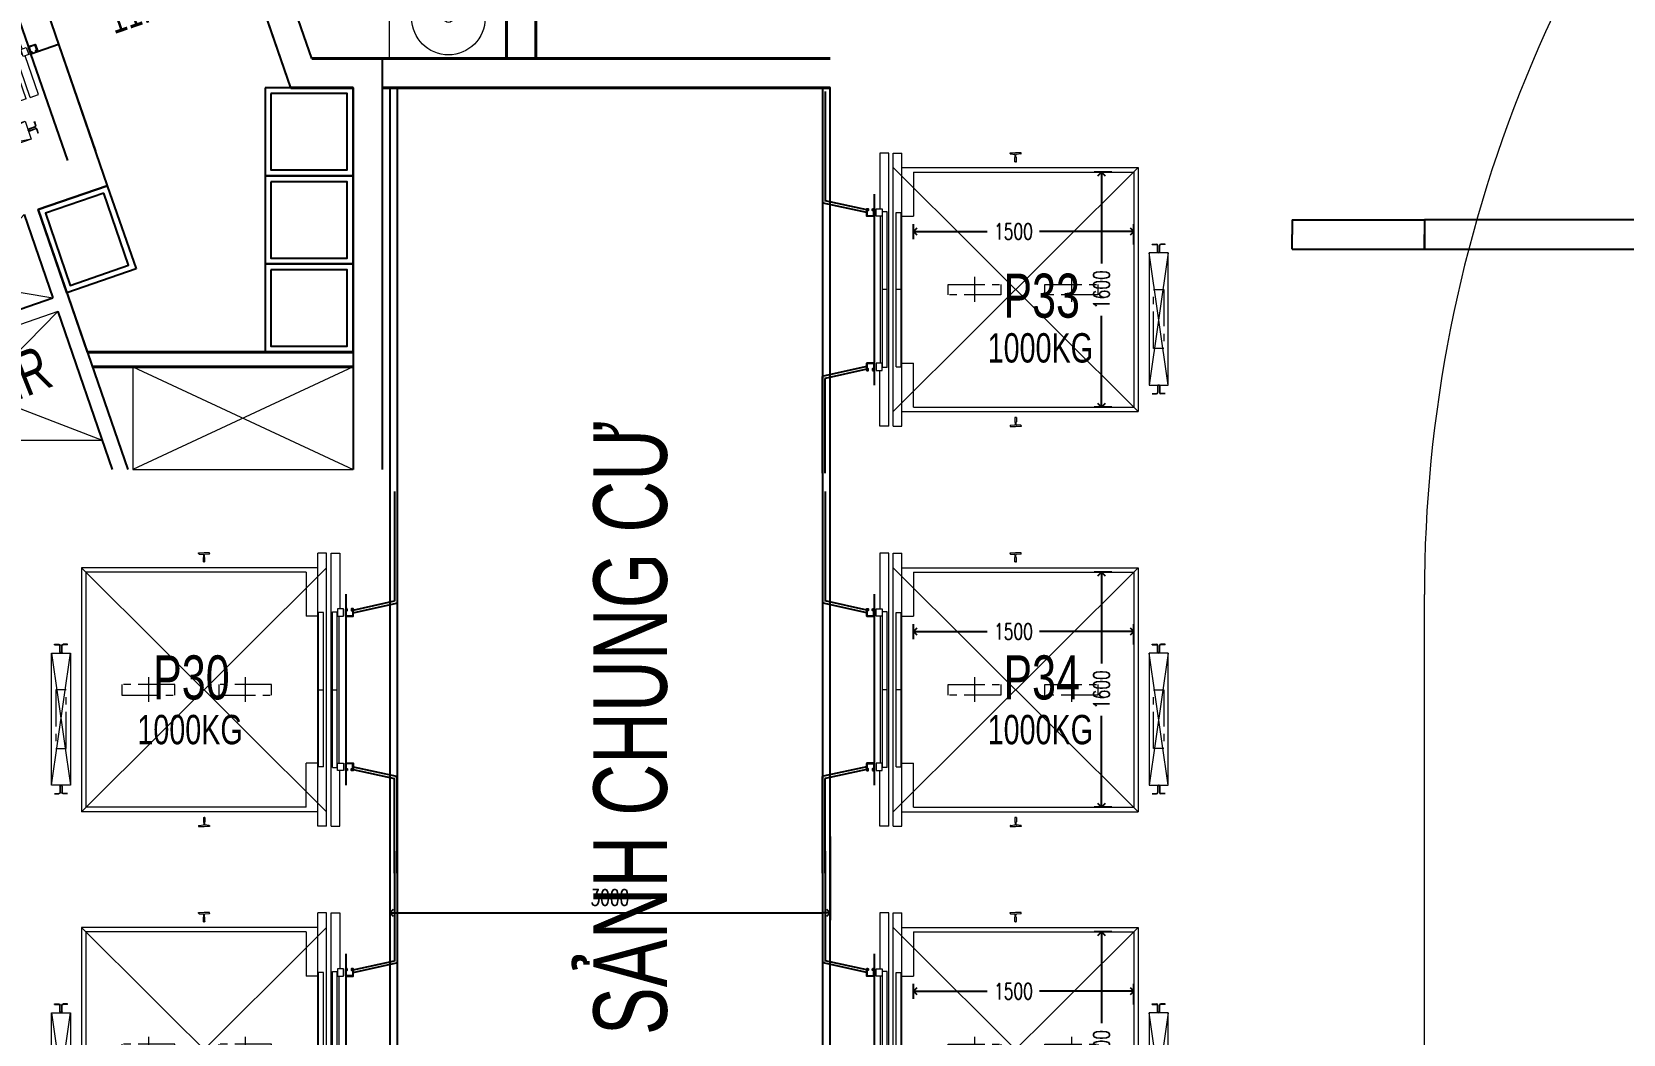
# Model space of a CAD drawing. Header units: millimetres. Extents: x -1534340 to 1713810, y -1348191 to 1114081.
# Drawn here: x 1280340 to 1291184, y -699770 to -692943 of the extents above; entities that cross this region are included whole.
import ezdxf
from ezdxf.enums import TextEntityAlignment as Align

# ---------------------------------------------------------------- set-up
doc = ezdxf.new("R2010")
doc.units = ezdxf.units.MM
doc.header["$LTSCALE"] = 100
doc.header["$PDMODE"] = 32
doc.header["$PDSIZE"] = 2.5
for name, pattern in [('CENTER', [2, 1.25, -0.25, 0.25, -0.25]), ('DASHED', [4.5, 3, -1.5]), ('HIDDEN', [0.375, 0.25, -0.125]), ('Xref_ST_MBDV Cot vach 30.7.2022$0$CENTERX2', [4, 2.5, -0.5, 0.5, -0.5]), ('Xref_ST_MBDV Cot vach 30.7.2022$0$HIDDEN', [0.375, 0.25, -0.125]), ('Xref_ST_MBDV Cot vach 30.7.2022$0$PHANTOMX2', [5, 2.5, -0.5, 0.5, -0.5, 0.5, -0.5])]:
    doc.linetypes.add(name, pattern=pattern)
for name, color, linetype in [('ccu12-Manh', 8, 'Continuous'), ('KC-Betong', 6, 'Continuous'), ('KT-Kich thuoc', 9, 'Continuous'), ('Wall FF', 4, 'Continuous'), ('Xref_ST_MBDV Cot vach 30.7.2022$0$220403_HDN_Penthouse Plan$0$A-_FURN----_E-_N', 251, 'Continuous'), ('Xref_ST_MBDV Cot vach 30.7.2022$0$KT-Net manh', 139, 'Continuous'), ('Xref_ST_MBDV Cot vach 30.7.2022$0$KT-Text', 7, 'Continuous'), ('Xref_ST_MBDV Cot vach 30.7.2022$0$KT-Tuong', 1, 'Continuous'), ('Xref_ST_MBDV Cot vach 30.7.2022$0$ST_MBDV Cot vach 220803$0$220403_HDN_Penthouse Plan$0$A-_FURN----_E-_N', 251, 'Continuous'), ('Xref_ST_MBDV Cot vach 30.7.2022$0$ST_MBDV Cot vach 220803$0$KT-Text', 7, 'Continuous'), ('Xref_ST_MBDV Cot vach 30.7.2022$0$ST_MBDV Cot vach 220803$0$Xref_ST_MBDV Cot vach 30.7.2022$0$KT-Text', 7, 'Continuous'), ('Xref_ST_MBDV Cot vach 30.7.2022$0$ST_MBDV Cot vach 220803$0$Xref_ST_MBDV Cot vach 30.7.2022$0$KT-Tuong', 1, 'Continuous'), ('Xref_ST_MBDV Cot vach 30.7.2022$0$Xref_ST_MBDV Cot vach 30.7.2022|Xref_ST_MBDV Cot vach 30.7.2022|Xref_ST_MBDV Cot vach 30.7.2022|Xref_ST_MBDV Cot vach 30.7.2022|A-WALL-PATT', 251, 'Continuous')]:
    doc.layers.add(name, color=color, linetype=linetype)
for name, color, linetype, lineweight in [('KT-GIAO THONG HAM', 42, 'Continuous', 13), ('KT-Net cat', 1, 'Continuous', 40), ('KT-Net truc', 18, 'CENTER', 9), ('KT-TUONG', 2, 'Continuous', 13), ('SPE-MEP-HVAC', 140, 'Continuous', 0), ('Xref_ST_MBDV Cot vach 30.7.2022$0$CUA', 37, 'Continuous', 13), ('Xref_ST_MBDV Cot vach 30.7.2022$0$KT-Noi that', 36, 'Continuous', 9)]:
    doc.layers.add(name, color=color, linetype=linetype, lineweight=lineweight)
doc.styles.add('Xref_ST_MBDV Cot vach 30.7.2022$0$Arial', font='arial.ttf', dxfattribs={"width": 0.7})
doc.styles.add('Xref_ST_MBDV Cot vach 30.7.2022$0$DIM', font='vnsimli.shx', dxfattribs={"width": 0.7})
doc.styles.add('Xref_ST_MBDV Cot vach 30.7.2022$0$ST_MBDV Cot vach 220803$0$Arial', font='arial.ttf', dxfattribs={"width": 0.7})
doc.styles.add('Xref_ST_MBDV Cot vach 30.7.2022$0$ST_MBDV Cot vach 220803$0$Xref_ST_MBDV Cot vach 30.7.2022$0$Arial', font='arial.ttf', dxfattribs={"width": 0.7})
doc.styles.add('Xref_ST_MBDV Cot vach 30.7.2022$0$xref.N.Cot vach tang N2$0$DIM', font='vnsimli.shx', dxfattribs={"width": 0.7})
doc.dimstyles.new('Xref_ST_MBDV Cot vach 30.7.2022$0$CCU 1-100 A1', dxfattribs={"dimscale": 100, "dimtxt": 2.2, "dimasz": 1, "dimexe": 1, "dimexo": 0, "dimgap": 1, "dimtad": 1, "dimdec": 0, "dimdsep": 46, "dimtxsty": 'Xref_ST_MBDV Cot vach 30.7.2022$0$DIM', "dimblk1": 'Xref_ST_MBDV Cot vach 30.7.2022$0$_ARCHTICK', "dimblk2": 'Xref_ST_MBDV Cot vach 30.7.2022$0$_ARCHTICK', "dimsah": 1, "dimcen": 0, "dimdle": 1, "dimclrd": 256, "dimclre": 256, "dimclrt": 31, "dimadec": 0, "dimazin": 0, "dimtfac": 1, "dimtdec": 0, "dimtix": 1, "dimtmove": 2, "dimatfit": 3, "dimldrblk": 'Xref_ST_MBDV Cot vach 30.7.2022$0$_ARCHTICK', "dimfxl": 8, "dimtolj": 1, "dimarcsym": 0})
doc.dimstyles.new('Xref_ST_MBDV Cot vach 30.7.2022$0$xref.N.Cot vach tang N2$0$CCU 1-100 A1', dxfattribs={"dimscale": 100, "dimtxt": 2.2, "dimasz": 1, "dimexe": 1, "dimexo": 0, "dimgap": 1, "dimtad": 1, "dimdec": 0, "dimdsep": 46, "dimtxsty": 'Xref_ST_MBDV Cot vach 30.7.2022$0$xref.N.Cot vach tang N2$0$DIM', "dimblk1": 'Xref_ST_MBDV Cot vach 30.7.2022$0$xref.N.Cot vach tang N2$0$_ARCHTICK', "dimblk2": 'Xref_ST_MBDV Cot vach 30.7.2022$0$xref.N.Cot vach tang N2$0$_ARCHTICK', "dimsah": 1, "dimcen": 0, "dimdle": 1, "dimclrd": 256, "dimclre": 256, "dimclrt": 31, "dimadec": 0, "dimazin": 0, "dimtfac": 1, "dimtdec": 0, "dimtix": 1, "dimtmove": 2, "dimatfit": 3, "dimldrblk": 'Xref_ST_MBDV Cot vach 30.7.2022$0$xref.N.Cot vach tang N2$0$_ARCHTICK', "dimfxl": 8, "dimtolj": 1, "dimarcsym": 0})

# ---------------------------------------------------------------- blocks, each defined once
blk = doc.blocks.new('Xref_ST_MBDV Cot vach 30.7.2022$0$xref.N.Cot vach tang N2$0$_Open90')
at = {"color": 0, "linetype": 'ByBlock', "lineweight": -2}
for p, q in [((0, 0), (-1, 0)), ((-0.5, 0.5), (0, 0)), ((0, 0), (-0.5, -0.5))]:
    blk.add_line(p, q, dxfattribs=at)
blk = doc.blocks.new('*D317')
at = {"layer": 'Defpoints', "color": 5, "transparency": 16777216}
for p, q in [((-5800, 5050), (-5800, 4480)), ((-2800, 5050), (-2800, 4480)), ((-5750, 4530), (-2850, 4530))]:
    blk.add_line(p, q, dxfattribs=at)
at = {"layer": 'Defpoints', "color": 0, "transparency": 16777216}
for p in [(-5800, 5050), (-2800, 5050), (-2800, 4530)]:
    blk.add_point(p, dxfattribs=at)
at = {"layer": 'Defpoints', "color": 5, "transparency": 16777216, "xscale": 50, "yscale": 50, "zscale": 50, "rotation": 180}
blk.add_blockref('Xref_ST_MBDV Cot vach 30.7.2022$0$xref.N.Cot vach tang N2$0$_Open90', (-5800, 4530), dxfattribs=at)
at = {"layer": 'Defpoints', "color": 5, "transparency": 16777216, "xscale": 50, "yscale": 50, "zscale": 50}
blk.add_blockref('Xref_ST_MBDV Cot vach 30.7.2022$0$xref.N.Cot vach tang N2$0$_Open90', (-2800, 4530), dxfattribs=at)
at = {"layer": 'Defpoints', "color": 5, "transparency": 16777216, "insert": (-4300, 4635), "char_height": 110, "attachment_point": 5, "style": 'Xref_ST_MBDV Cot vach 30.7.2022$0$xref.N.Cot vach tang N2$0$DIM'}
blk.add_mtext('\\A1;3000', dxfattribs=at)
blk = doc.blocks.new('Xref_ST_MBDV Cot vach 30.7.2022$0$xref.N.Cot vach tang N2$0$_ARCHTICK')
at = {"color": 0, "linetype": 'ByBlock', "const_width": 0.15}
blk.add_lwpolyline([(-0.5, -0.5), (0.5, 0.5)], dxfattribs=at)
blk = doc.blocks.new('Xref_ST_MBDV Cot vach 30.7.2022$0$_Open90')
at = {"color": 0, "linetype": 'ByBlock', "lineweight": -2}
for p, q in [((0, 0), (-1, 0)), ((-0.5, 0.5), (0, 0)), ((0, 0), (-0.5, -0.5))]:
    blk.add_line(p, q, dxfattribs=at)
blk = doc.blocks.new('*D188')
at = {"layer": 'Defpoints', "color": 5, "transparency": 16777216}
for p, q in [((608, 1180), (507, 1180)), ((557, 1130), (557, 913)), ((557, 230), (557, 557)), ((646, 180), (507, 180))]:
    blk.add_line(p, q, dxfattribs=at)
at = {"layer": 'Defpoints', "color": 0, "transparency": 16777216}
for p in [(557, 1180), (608, 1180), (646, 180)]:
    blk.add_point(p, dxfattribs=at)
at = {"layer": 'Defpoints', "color": 5, "transparency": 16777216, "xscale": 50, "yscale": 50, "zscale": 50}
for p, rotation in [((557, 1180), 90), ((557, 180), 270)]:
    blk.add_blockref('Xref_ST_MBDV Cot vach 30.7.2022$0$_Open90', p, dxfattribs=dict(at, rotation=rotation))
at = {"layer": 'Defpoints', "color": 5, "transparency": 16777216, "insert": (557, 735), "char_height": 110, "attachment_point": 5, "rotation": 90, "style": 'Xref_ST_MBDV Cot vach 30.7.2022$0$DIM'}
blk.add_mtext('\\A1;1000', dxfattribs=at)
blk = doc.blocks.new('Xref_ST_MBDV Cot vach 30.7.2022$0$_ARCHTICK')
at = {"color": 0, "linetype": 'ByBlock', "const_width": 0.15}
blk.add_lwpolyline([(-0.5, -0.5), (0.5, 0.5)], dxfattribs=at)
blk = doc.blocks.new('*D189')
at = {"layer": 'Defpoints', "color": 5, "transparency": 16777216}
for p, q in [((425, 205), (425, 326)), ((1725, 205), (1725, 326)), ((475, 276), (897, 276)), ((1675, 276), (1253, 276))]:
    blk.add_line(p, q, dxfattribs=at)
at = {"layer": 'Defpoints', "color": 0, "transparency": 16777216}
for p in [(1725, 276), (425, 205), (1725, 205)]:
    blk.add_point(p, dxfattribs=at)
at = {"layer": 'Defpoints', "color": 5, "transparency": 16777216, "xscale": 50, "yscale": 50, "zscale": 50, "rotation": 180}
blk.add_blockref('Xref_ST_MBDV Cot vach 30.7.2022$0$_Open90', (425, 276), dxfattribs=at)
at = {"layer": 'Defpoints', "color": 5, "transparency": 16777216, "xscale": 50, "yscale": 50, "zscale": 50}
blk.add_blockref('Xref_ST_MBDV Cot vach 30.7.2022$0$_Open90', (1725, 276), dxfattribs=at)
at = {"layer": 'Defpoints', "color": 5, "transparency": 16777216, "insert": (1075, 276), "char_height": 110, "attachment_point": 5, "style": 'Xref_ST_MBDV Cot vach 30.7.2022$0$DIM'}
blk.add_mtext('\\A1;1300', dxfattribs=at)
blk = doc.blocks.new('*U282')
blk.add_line((-99, -72), (-295, -639))
for points in [[(-818, 388), (-761, 369), (-781, 312), (-790, 315), (-803, 277), (-851, 294)], [(33, 95), (-24, 114), (-44, 57), (-34, 54), (-47, 16), (0, 0)], [(-47, 16), (-308, -740), (-346, -727), (-85, 29)], [(-80, -78), (-118, -65), (-314, -632), (-276, -645)]]:
    blk.add_lwpolyline(points, close=True)
at = {"linetype": 'Xref_ST_MBDV Cot vach 30.7.2022$0$HIDDEN'}
blk.add_arc((-47, 16), 800, 160.9529, 250.9529, dxfattribs=at)
blk = doc.blocks.new('*U283')
blk.add_line((-70, 100), (-70, 700))
for points in [[(-50, 0), (-50, 800), (-90, 800), (-90, 0)], [(-50, 100), (-90, 100), (-90, 700), (-50, 700)], [(-900, -100), (-840, -100), (-840, -40), (-850, -40), (-850, 0), (-900, 0)], [(0, -100), (-60, -100), (-60, -40), (-50, -40), (-50, 0), (0, 0)]]:
    blk.add_lwpolyline(points, close=True)
at = {"linetype": 'Xref_ST_MBDV Cot vach 30.7.2022$0$HIDDEN'}
blk.add_arc((-50, 0), 800, 90, 180, dxfattribs=at)
blk = doc.blocks.new('*D185')
at = {"layer": 'Defpoints', "color": 5, "transparency": 16777216}
for p, q in [((-2230, 1494), (-2230, 1596)), ((-2180, 1546), (-1728, 1546)), ((-780, 1546), (-1372, 1546)), ((-730, 1457), (-730, 1596))]:
    blk.add_line(p, q, dxfattribs=at)
at = {"layer": 'Defpoints', "color": 0, "transparency": 16777216}
for p in [(-2230, 1546), (-2230, 1494), (-730, 1457)]:
    blk.add_point(p, dxfattribs=at)
at = {"layer": 'Defpoints', "color": 5, "transparency": 16777216, "xscale": 50, "yscale": 50, "zscale": 50, "rotation": 180}
blk.add_blockref('Xref_ST_MBDV Cot vach 30.7.2022$0$_Open90', (-2230, 1546), dxfattribs=at)
at = {"layer": 'Defpoints', "color": 5, "transparency": 16777216, "xscale": 50, "yscale": 50, "zscale": 50}
blk.add_blockref('Xref_ST_MBDV Cot vach 30.7.2022$0$_Open90', (-730, 1546), dxfattribs=at)
at = {"layer": 'Defpoints', "color": 5, "transparency": 16777216, "insert": (-1550, 1546), "char_height": 110, "attachment_point": 5, "style": 'Xref_ST_MBDV Cot vach 30.7.2022$0$DIM'}
blk.add_mtext('\\A1;1500', dxfattribs=at)
blk = doc.blocks.new('*D186')
at = {"layer": 'Defpoints', "color": 5, "transparency": 16777216}
for p, q in [((-879, 1950), (-1000, 1950)), ((-950, 1900), (-950, 1328)), ((-950, 400), (-950, 972)), ((-879, 350), (-1000, 350))]:
    blk.add_line(p, q, dxfattribs=at)
at = {"layer": 'Defpoints', "color": 0, "transparency": 16777216}
for p in [(-879, 1950), (-950, 350), (-879, 350)]:
    blk.add_point(p, dxfattribs=at)
at = {"layer": 'Defpoints', "color": 5, "transparency": 16777216, "xscale": 50, "yscale": 50, "zscale": 50}
for p, rotation in [((-950, 1950), 90), ((-950, 350), 270)]:
    blk.add_blockref('Xref_ST_MBDV Cot vach 30.7.2022$0$_Open90', p, dxfattribs=dict(at, rotation=rotation))
at = {"layer": 'Defpoints', "color": 5, "transparency": 16777216, "insert": (-950, 1150), "char_height": 110, "attachment_point": 5, "rotation": 90, "style": 'Xref_ST_MBDV Cot vach 30.7.2022$0$DIM'}
blk.add_mtext('\\A1;1600', dxfattribs=at)
blk = doc.blocks.new('Xref_ST_MBDV Cot vach 30.7.2022$0$Tuong Vay01-flat-1')
at = {"layer": 'Xref_ST_MBDV Cot vach 30.7.2022$0$Xref_ST_MBDV Cot vach 30.7.2022|Xref_ST_MBDV Cot vach 30.7.2022|Xref_ST_MBDV Cot vach 30.7.2022|Xref_ST_MBDV Cot vach 30.7.2022|A-WALL-PATT'}
h = blk.add_hatch(dxfattribs=at)
h.set_pattern_fill('ACET-2D-VATLIEU04', color=256, scale=50, pattern_type=2)
h.set_pattern_definition([(50, (-11139561.84, -1407213.45), (-225.902474, 189.5546825), [37.5, -412.5]), (355, (-11139561.84, -1407213.45), (32.127212, 367.215716), [30, -330]), (100.4514, (-11139531.95, -1407216.06), (-341.231527, -62.944187), [31.870095, -350.571056]), (46.1842, (-11139561.84, -1407113.45), (-319.180497, 306.252097), [56.25, -618.75]), (96.6356, (-11139517.37, -1407120.34), (-516.995922, -60.144022), [47.805144, -525.8565]), (351.1842, (-11139561.84, -1407113.45), (84.740774, 546.39543), [45, -495]), (21, (-11139511.84, -1407138.45), (-105.680822, 275.3079534), [37.5, -412.5]), (326, (-11139511.84, -1407138.45), (206.128805, 305.59852), [30, -330]), (71.4514, (-11139486.97, -1407155.22), (-328.963765, 110.380101), [31.870095, -350.571056]), (37.5, (-11139561.84, -1407213.45), (-78.1345294, 101.8269012), [0, -326, 0, -335, 0, -331.25]), (7.5, (-11139561.84, -1407213.45), (-23.2793464, 176.824191), [0, -191, 0, -318.5, 0, -126.25]), (327.5, (-11139673.34, -1407213.45), (71.9444175, 112.9301145), [0, -125, 0, -390, 0, -517.5000003]), (317.5, (-11139723.34, -1407213.45), (158.0205496, 172.449169), [0, -162.5, 0, -259, 0, -367.5]), (45, (-11139561.84, -1407213.45), (-150.260191, 150.260191), []), (45, (-11139561.84, -1407152.2), (-150.260191, 150.260191), [])])
h.paths.add_polyline_path([(-82665, -118500), (-81837, -121132), (-80903, -123728), (-79863, -126284), (-78720, -128795), (-77475, -131258), (-76131, -133667), (-74689, -136020), (-73153, -138312), (-71525, -140539), (-69807, -142699), (-68002, -144786), (-66114, -146798), (-64145, -148731), (-62100, -150582), (-59980, -152349), (-57790, -154027), (-55533, -155614), (-53213, -157109), (-50835, -158507), (-48401, -159807), (-45916, -161007), (-43385, -162104), (-40811, -163097), (-38198, -163985), (-35551, -164765), (-32875, -165436), (-30174, -165998), (-27451, -166448), (-24702, -166789), (-4397, -168938), (36420, -167648), (41836, -160719), (12445, -24368), (8473, -9249), (-4719, -5521), (-10557, -9947), (-34021, -27848), (-39777, -32009), (-41249, -35294), (-45787, -38574), (-49368, -38942), (-57644, -44924), (-59845, -46601), (-61969, -48362), (-64020, -50208), (-65993, -52137), (-67887, -54144), (-69696, -56226), (-71420, -58381), (-73054, -60604), (-74596, -62892), (-76043, -65242), (-77394, -67648), (-78645, -70107), (-79794, -72615), (-80841, -75168), (-81782, -77762), (-82617, -80392), (-83343, -83054), (-83961, -85743), (-84468, -88455), (-84865, -91186), (-85149, -93930), (-85321, -96684), (-85381, -99530), (-85329, -102201), (-85163, -104955), (-84886, -107701), (-84496, -110432), (-83996, -113146), (-83385, -115836)], flags=16)
h.paths.add_polyline_path([(-83625, -118781), (-82785, -121452), (-81837, -124086), (-80781, -126680), (-79621, -129228), (-78358, -131727), (-76994, -134172), (-75531, -136560), (-73973, -138886), (-72320, -141146), (-70577, -143337), (-68746, -145455), (-66829, -147497), (-64832, -149459), (-62755, -151337), (-60604, -153130), (-58382, -154833), (-56092, -156444), (-53738, -157960), (-51324, -159379), (-48854, -160699), (-46333, -161916), (-43764, -163030), (-41151, -164038), (-38500, -164938), (-35814, -165730), (-33098, -166411), (-30357, -166981), (-27595, -167438), (-24816, -167783), (-4434, -169940), (36920, -168633), (42913, -160966), (13418, -24135), (9295, -8442), (-4926, -4424), (-11163, -9151), (-34617, -27045), (-40580, -31355), (-42052, -34640), (-46156, -37607), (-49737, -37975), (-58240, -44121), (-60467, -45819), (-62623, -47605), (-64704, -49479), (-66707, -51435), (-68628, -53472), (-70465, -55586), (-72214, -57772), (-73872, -60029), (-75437, -62350), (-76905, -64734), (-78276, -67176), (-79545, -69672), (-80712, -72217), (-81774, -74808), (-82729, -77440), (-83576, -80109), (-84314, -82810), (-84940, -85539), (-85455, -88291), (-85857, -91062), (-86146, -93847), (-86321, -96642), (-86382, -99529), (-86328, -102241), (-86160, -105036), (-85879, -107821), (-85484, -110593), (-84976, -113347), (-84356, -116078)])
blk = doc.blocks.new('tuongnam')
at = {"layer": 'KC-Betong', "color": 1}
blk.add_lwpolyline([(-5850, 7550), (-5850, 10350), (-6331.3, 10350)], dxfattribs=at)
at = {"layer": 'KT-Net cat'}
for p, q in [((-2800, 10350), (-5850, 10350)), ((-2800, 10150), (-5850, 10150))]:
    blk.add_line(p, q, dxfattribs=at)
at = {"layer": 'Xref_ST_MBDV Cot vach 30.7.2022$0$KT-Net manh'}
for points in [[(-5800, -150), (-2800, -150), (-2800, 10150), (-5800, 10150)], [(-5750, -150), (-2850, -150), (-2850, 10150), (-5750, 10150)]]:
    blk.add_lwpolyline(points, close=True, dxfattribs=at)
at = {"layer": 'Xref_ST_MBDV Cot vach 30.7.2022$0$KT-Tuong'}
for q in [(-6473.9, 10150), (-6050, 7550)]:
    blk.add_line((-6050, 10150), q, dxfattribs=at)
at = {"layer": 'Xref_ST_MBDV Cot vach 30.7.2022$0$KT-Text', "style": 'Xref_ST_MBDV Cot vach 30.7.2022$0$Arial', "width": 0.7}
for s, height, p in [('P33', 300, (-1618.8, 8583.5)), ('1000KG', 200, (-1725.7, 8278.1)), ('P30', 300, (-7412.8, 5983.5)), ('P34', 300, (-1618.8, 5983.5)), ('1000KG', 200, (-7519.7, 5678.1)), ('1000KG', 200, (-1725.7, 5678.1))]:
    blk.add_text(s, height=height, dxfattribs=at).set_placement(p)
blk.add_text('SẢNH CHUNG CƯ', height=500, rotation=90, dxfattribs=at).set_placement((-3911.8, 5793.8), align=Align.CENTER)
at = {"layer": 'Defpoints', "color": 5}
dim = blk.add_linear_dim(base=(-2800, 4530.4), p1=(-5800, 5050), p2=(-2800, 5050), dimstyle='Xref_ST_MBDV Cot vach 30.7.2022$0$xref.N.Cot vach tang N2$0$CCU 1-100 A1', override={"dimscale": 50, "dimblk1": 'Xref_ST_MBDV Cot vach 30.7.2022$0$xref.N.Cot vach tang N2$0$_Open90', "dimblk2": 'Xref_ST_MBDV Cot vach 30.7.2022$0$xref.N.Cot vach tang N2$0$_Open90', "dimclrd": 5, "dimclre": 5, "dimclrt": 5, "dimlwd": 65535, "dimlwe": 65535}, dxfattribs=at)
dim.commit()
dim.dimension.update_dxf_attribs({"geometry": '*D317', "text_midpoint": (-4300, 4635.4)})
blk = doc.blocks.new('Xref_ST_MBDV Cot vach 30.7.2022$0$THANG MAY RAC 500KG')
at = {"layer": 'Xref_ST_MBDV Cot vach 30.7.2022$0$KT-Net manh'}
blk.add_line((575, 1450), (1575, 1450), dxfattribs=at)
at = {"layer": 'Xref_ST_MBDV Cot vach 30.7.2022$0$KT-Net manh', "linetype": 'Continuous', "ltscale": 2}
blk.add_line((575, 1450), (1575, 1450), dxfattribs=at)
at = {"layer": 'Xref_ST_MBDV Cot vach 30.7.2022$0$KT-Net manh', "ltscale": 2}
for points in [[(575, 1460), (575, 1450), (625, 1450), (625, 1500), (575, 1500), (575, 1490), (585, 1490), (585, 1491.6), (576.6, 1491.6), (576.6, 1498.4), (623.4, 1498.4), (623.4, 1451.6), (576.6, 1451.6), (576.6, 1458.4), (585, 1458.4), (585, 1460)], [(1575, 1460), (1575, 1450), (1525, 1450), (1525, 1500), (1575, 1500), (1575, 1490), (1565, 1490), (1565, 1491.6), (1573.4, 1491.6), (1573.4, 1498.4), (1526.6, 1498.4), (1526.6, 1451.6), (1573.4, 1451.6), (1573.4, 1458.4), (1565, 1458.4), (1565, 1460)]]:
    blk.add_lwpolyline(points, close=True, dxfattribs=at)
at = {"layer": 'Xref_ST_MBDV Cot vach 30.7.2022$0$KT-Noi that', "linetype": 'Continuous', "ltscale": 2}
for p, q in [((295, 1410), (575, 1410)), ((295, 1350), (295, 1410)), ((1855, 1410), (1575, 1410)), ((1855, 1350), (1855, 1410)), ((1855, 1350), (295, 1350)), ((1855, 1320), (295, 1320)), ((295, 1320), (295, 1260)), ((1555, 1391.3), (595, 1391.3)), ((595, 1361), (595, 1391.3)), ((1555, 1361), (595, 1361)), ((1525, 1405), (625, 1405)), ((1075, 1361), (1075, 1391.3)), ((1555, 1361), (1555, 1391.3)), ((1855, 1320), (1855, 1260)), ((1855, 1260), (295, 1260)), ((394, 1260), (394, 150)), ((1550, 1298), (600, 1298)), ((600, 1298), (600, 1264)), ((1550, 1264), (600, 1264)), ((625, 1260), (625, 1180)), ((1075, 1264), (1075, 1298)), ((1525, 1260), (1525, 1180)), ((1550, 1298), (1550, 1264)), ((1756, 1260), (1756, 150)), ((425, 1180), (425, 180)), ((425, 1180), (625, 1180)), ((1725, 1180), (1525, 1180)), ((1725, 1180), (1725, 180)), ((394, 150), (1756, 150)), ((425, 180), (1725, 180))]:
    blk.add_line(p, q, dxfattribs=at)
at = {"layer": 'Xref_ST_MBDV Cot vach 30.7.2022$0$KT-Noi that', "linetype": 'Xref_ST_MBDV Cot vach 30.7.2022$0$HIDDEN', "ltscale": 500}
for p, q in [((394, 1320), (1756, 150)), ((1756, 1320), (394, 150)), ((2126.2, 363.2), (1996.2, 1263.2)), ((2126.2, 1263.2), (1996.2, 363.2))]:
    blk.add_line(p, q, dxfattribs=at)
at = {"layer": 'Xref_ST_MBDV Cot vach 30.7.2022$0$KT-Noi that', "linetype": 'Continuous'}
for p, q in [((2017.7, 1323.2), (2046.8, 1323.2)), ((2017.7, 1320), (2046.8, 1320)), ((2053, 1269.4), (2053, 1313.8)), ((2056.2, 1269.4), (2056.2, 1313.8)), ((2066.2, 1269.4), (2066.2, 1313.8)), ((2069.4, 1269.4), (2069.4, 1313.8)), ((2104.7, 1323.2), (2075.6, 1323.2)), ((2104.7, 1320), (2075.6, 1320)), ((2063.2, 1266.4), (2059.2, 1266.4)), ((2063.2, 1263.2), (2059.2, 1263.2)), ((298, 522.5), (293, 522.5)), ((293, 522.5), (293, 485)), ((293, 447.5), (293, 485)), ((298, 447.5), (293, 447.5)), ((301, 519.5), (304.1, 490.1)), ((301, 450.5), (304.1, 479.9)), ((320.9, 487.1), (307.1, 487.1)), ((320.9, 482.9), (307.1, 482.9)), ((354, 490), (325, 490)), ((354, 480), (325, 480)), ((355, 489), (355, 485)), ((355, 481), (355, 485)), ((1795, 489), (1795, 485)), ((1795, 481), (1795, 485)), ((1796, 490), (1825, 490)), ((1796, 480), (1825, 480)), ((1829.1, 487.1), (1842.9, 487.1)), ((1829.1, 482.9), (1842.9, 482.9)), ((1849, 519.5), (1845.9, 490.1)), ((1849, 450.5), (1845.9, 479.9)), ((1852, 522.5), (1857, 522.5)), ((1852, 447.5), (1857, 447.5)), ((1857, 522.5), (1857, 485)), ((1857, 447.5), (1857, 485)), ((2053, 357), (2053, 312.6)), ((2056.2, 357), (2056.2, 312.6)), ((2063.2, 363.2), (2059.2, 363.2)), ((2063.2, 360), (2059.2, 360)), ((2066.2, 357), (2066.2, 312.6)), ((2069.4, 357), (2069.4, 312.6)), ((2017.7, 306.4), (2046.8, 306.4)), ((2017.7, 306.4), (2017.7, 303.2)), ((2017.7, 303.2), (2046.8, 303.2)), ((2104.7, 306.4), (2075.6, 306.4)), ((2104.7, 303.2), (2075.6, 303.2)), ((2104.7, 306.4), (2104.7, 303.2))]:
    blk.add_line(p, q, dxfattribs=at)
at = {"layer": 'Xref_ST_MBDV Cot vach 30.7.2022$0$KT-Noi that', "linetype": 'Continuous', "ltscale": 2}
for points in [[(575, 1435), (575, 1395), (625, 1395), (625, 1435)], [(1575, 1435), (1575, 1395), (1525, 1395), (1525, 1435)], [(2126.2, 363.2), (1996.2, 363.2), (1996.2, 1263.2), (2126.2, 1263.2)]]:
    blk.add_lwpolyline(points, close=True, dxfattribs=at)
at = {"layer": 'Xref_ST_MBDV Cot vach 30.7.2022$0$KT-Noi that', "linetype": 'Xref_ST_MBDV Cot vach 30.7.2022$0$PHANTOMX2'}
blk.add_lwpolyline([(2097.2, 613.2), (2097.2, 1013.2), (2025.2, 1013.2), (2025.2, 613.2)], close=True, dxfattribs=at)
at = {"layer": 'Xref_ST_MBDV Cot vach 30.7.2022$0$KT-Noi that', "linetype": 'Continuous'}
for centre, radius, start, end in [((2046.8, 1313.8), 9.4, 0, 90), ((2046.8, 1313.8), 6.2, 0, 90), ((2075.6, 1313.8), 9.4, 90, 180), ((2075.6, 1313.8), 6.2, 90, 180), ((2059.2, 1269.4), 6.2, 180, 270), ((2059.2, 1269.4), 3, 180, 270), ((2063.2, 1269.4), 6.2, 270, 0), ((2063.2, 1269.4), 3, 270, 0), ((298, 519.5), 3, 0, 90), ((298, 450.5), 3, 270, 0), ((307.1, 490.1), 3, 180, 270), ((307.1, 479.9), 3, 90, 180), ((320.3, 492.3), 5.25, 276.68272, 334.33028), ((320.3, 477.7), 5.25, 25.66972, 83.31728), ((354, 489), 1, 0, 90), ((354, 481), 1, 270, 0), ((1796, 489), 1, 90, 180), ((1796, 481), 1, 180, 270), ((1829.7, 492.3), 5.25, 205.66972, 263.31728), ((1829.7, 477.7), 5.25, 96.68272, 154.33028), ((1842.9, 490.1), 3, 270, 0), ((1842.9, 479.9), 3, 0, 90), ((1852, 519.5), 3, 90, 180), ((1852, 450.5), 3, 180, 270), ((2059.2, 357), 6.2, 90, 180), ((2059.2, 357), 3, 90, 180), ((2063.2, 357), 6.2, 0, 90), ((2063.2, 357), 3, 0, 90), ((2046.8, 312.6), 9.4, 270, 0), ((2046.8, 312.6), 6.2, 270, 0), ((2075.6, 312.6), 9.4, 180, 270), ((2075.6, 312.6), 6.2, 180, 270)]:
    blk.add_arc(centre, radius, start, end, dxfattribs=at)
at = {"layer": 'Defpoints', "color": 5}
for base, p1, p2, angle, picture, middle in [((556.9, 1180), (645.5, 180), (608.5, 1180), 90, '*D188', (556.9, 735)), ((1725, 275.7), (425, 204.6), (1725, 204.6), 180, '*D189', (1075, 275.7))]:
    dim = blk.add_linear_dim(base=base, p1=p1, p2=p2, angle=angle, dimstyle='Xref_ST_MBDV Cot vach 30.7.2022$0$CCU 1-100 A1', override={"dimscale": 50, "dimblk1": 'Xref_ST_MBDV Cot vach 30.7.2022$0$_Open90', "dimblk2": 'Xref_ST_MBDV Cot vach 30.7.2022$0$_Open90', "dimclrd": 5, "dimclre": 5, "dimclrt": 5, "dimlwd": 65535, "dimlwe": 65535}, dxfattribs=at)
    dim.commit()
    dim.dimension.update_dxf_attribs({"geometry": picture, "text_midpoint": middle, "dimtype": 128})
blk = doc.blocks.new('raccc')
at = {"layer": 'Defpoints'}
blk.add_lwpolyline([(-41911, 31777), (-44841, 30765), (-44319, 29253), (-42712, 29808), (-41848, 27303), (-42320, 27140), (-41986, 26170), (-40173, 26170), (-40173, 27970), (-40597, 27970)], close=True, dxfattribs=at)
at = {"layer": 'KC-Betong', "color": 1}
blk.add_line((-43455, 26748), (-43048, 25570), dxfattribs=at)
for points in [[(-42631, 29572), (-42507, 29212), (-42696, 29147), (-42820, 29506)], [(-42118, 27474), (-42370, 28202), (-42180, 28267), (-41929, 27539)]]:
    blk.add_lwpolyline(points, dxfattribs=at)
at = {"layer": 'KT-Net cat'}
for p, q in [((-38928, 32437), (-41608, 31512)), ((-38928, 31855), (-38928, 32437)), ((-39128, 32156), (-41543, 31322)), ((-39128, 31855), (-39128, 32156)), ((-38928, 31855), (-39128, 31855)), ((-41462, 31088), (-41651, 31022)), ((-39128, 28170), (-39128, 30955)), ((-38928, 30955), (-39128, 30955)), ((-38928, 28170), (-38928, 30955)), ((-40454, 28170), (-39128, 28170)), ((-40597, 27970), (-40173, 27970)), ((-41986, 26170), (-40173, 26170)), ((-41951, 26070), (-40173, 26070))]:
    blk.add_line(p, q, dxfattribs=at)
at = {"layer": 'KT-Net truc'}
blk.add_line((-41342, 26070), (-40173, 26070), dxfattribs=at)
at = {"layer": 'SPE-MEP-HVAC', "linetype": 'HIDDEN', "ltscale": 1500}
for p, q in [((-43226, 26086), (-41884, 25570)), ((-41673, 26070), (-40173, 25370)), ((-40173, 26070), (-41673, 25370))]:
    blk.add_line(p, q, dxfattribs=at)
for points in [[(-42415, 27107), (-43259, 26181)], [(-43455, 26748), (-42219, 26540)], [(-42186, 26445), (-43045, 25571)]]:
    blk.add_lwpolyline(points, dxfattribs=at)
for points in [[(-43226, 26086), (-43048, 25570), (-41884, 25570), (-42186, 26445)], [(-41673, 25370), (-40173, 25370), (-40173, 26070), (-41673, 26070)]]:
    blk.add_lwpolyline(points, close=True, dxfattribs=at)
at = {"layer": 'Xref_ST_MBDV Cot vach 30.7.2022$0$220403_HDN_Penthouse Plan$0$A-_FURN----_E-_N'}
for points in [[(-41911, 31777), (-42478, 31581), (-42283, 31014), (-41715, 31210)], [(-41936, 31726), (-42427, 31557), (-42258, 31065), (-41766, 31235)], [(-42478, 31581), (-43045, 31385), (-42850, 30818), (-42283, 31014)], [(-42503, 31530), (-42995, 31361), (-42825, 30869), (-42333, 31039)], [(-43045, 31385), (-43613, 31190), (-43417, 30623), (-42850, 30818)], [(-43070, 31335), (-43562, 31165), (-43392, 30673), (-42901, 30843)], [(-43613, 31190), (-44180, 30994), (-43984, 30427), (-43417, 30623)], [(-43637, 31139), (-44129, 30969), (-43959, 30478), (-43468, 30647)], [(-40773, 27970), (-40773, 27370), (-40173, 27370), (-40173, 27970)], [(-40733, 27930), (-40733, 27410), (-40213, 27410), (-40213, 27930)], [(-40773, 27370), (-40773, 26770), (-40173, 26770), (-40173, 27370)], [(-40733, 27330), (-40733, 26810), (-40213, 26810), (-40213, 27330)], [(-40773, 26770), (-40773, 26170), (-40173, 26170), (-40173, 26770)], [(-40733, 26730), (-40733, 26210), (-40213, 26210), (-40213, 26730)]]:
    blk.add_lwpolyline(points, close=True, dxfattribs=at)
at = {"layer": 'Xref_ST_MBDV Cot vach 30.7.2022$0$KT-Noi that'}
blk.add_lwpolyline([(-39128, 28742), (-39928, 28742), (-39928, 28170)], dxfattribs=at)
for radius in [250, 30]:
    blk.add_circle((-39523, 28444), radius, dxfattribs=at)
at = {"layer": 'Xref_ST_MBDV Cot vach 30.7.2022$0$KT-Tuong'}
for p, q in [((-41462, 31088), (-41787, 32031)), ((-41651, 31022), (-41911, 31777)), ((-44508, 29188), (-45031, 30700)), ((-44319, 29253), (-44841, 30765)), ((-41357, 30172), (-41168, 30237)), ((-40597, 27970), (-41357, 30172)), ((-40454, 28170), (-41168, 30237))]:
    blk.add_line(p, q, dxfattribs=at)
at = {"layer": 'Xref_ST_MBDV Cot vach 30.7.2022$0$ST_MBDV Cot vach 220803$0$220403_HDN_Penthouse Plan$0$A-_FURN----_E-_N'}
for points in [[(-44024, 30030), (-44496, 29867), (-44692, 30434), (-44219, 30597)], [(-44244, 30546), (-44641, 30409), (-44471, 29918), (-44074, 30055)], [(-43828, 29463), (-44300, 29300), (-44496, 29867), (-44024, 30030)], [(-44048, 29979), (-44445, 29842), (-44276, 29351), (-43879, 29488)], [(-41652, 26736), (-42124, 26573), (-42320, 27140), (-41848, 27303)], [(-41872, 27252), (-42269, 27115), (-42100, 26623), (-41703, 26761)]]:
    blk.add_lwpolyline(points, close=True, dxfattribs=at)
at = {"layer": 'Xref_ST_MBDV Cot vach 30.7.2022$0$ST_MBDV Cot vach 220803$0$Xref_ST_MBDV Cot vach 30.7.2022$0$KT-Tuong'}
blk.add_line((-43259, 26181), (-42219, 26540), dxfattribs=at)
for points in [[(-42320, 27140), (-41709, 25370)], [(-42415, 27107), (-42219, 26540)], [(-42186, 26445), (-41815, 25370)]]:
    blk.add_lwpolyline(points, dxfattribs=at)
at = {"layer": 'Xref_ST_MBDV Cot vach 30.7.2022$0$CUA', "rotation": 109.0471379532148}
blk.add_blockref('*U282', (-38928, 31855), dxfattribs=at)
at = {"layer": 'Xref_ST_MBDV Cot vach 30.7.2022$0$CUA', "xscale": -0.9999999999999992, "rotation": 289.0471379532183}
blk.add_blockref('*U283', (-41462, 31088), dxfattribs=at)
at = {"layer": 'Xref_ST_MBDV Cot vach 30.7.2022$0$KT-Noi that', "rotation": 289.0471380118863}
blk.add_blockref('Xref_ST_MBDV Cot vach 30.7.2022$0$THANG MAY RAC 500KG', (-44254, 29217), dxfattribs=at)
at = {"layer": 'Xref_ST_MBDV Cot vach 30.7.2022$0$KT-Text', "style": 'Xref_ST_MBDV Cot vach 30.7.2022$0$Arial', "width": 0.7}
blk.add_text('P.ĐỆM', height=300, rotation=19, dxfattribs=at).set_placement((-40514, 30101))
at = {"layer": 'Xref_ST_MBDV Cot vach 30.7.2022$0$ST_MBDV Cot vach 220803$0$KT-Text', "style": 'Xref_ST_MBDV Cot vach 30.7.2022$0$ST_MBDV Cot vach 220803$0$Arial', "width": 0.7}
for s, height, rotation, p in [('TM RÁC', 300, 289.0469, (-43216, 28298)), ('500KG', 200, 289.0469, (-43540, 28299)), ('HMR', 300, 21.6689, (-42806, 26483)), ('HMR', 300, 21.6689, (-42514, 25819))]:
    blk.add_text(s, height=height, rotation=rotation, dxfattribs=at).set_placement(p, align=Align.CENTER)
at = {"layer": 'Xref_ST_MBDV Cot vach 30.7.2022$0$ST_MBDV Cot vach 220803$0$Xref_ST_MBDV Cot vach 30.7.2022$0$KT-Text', "style": 'Xref_ST_MBDV Cot vach 30.7.2022$0$ST_MBDV Cot vach 220803$0$Xref_ST_MBDV Cot vach 30.7.2022$0$Arial', "width": 0.7}
blk.add_text('P. RÁC', height=300, rotation=19.5829, dxfattribs=at).set_placement((-42134, 28648))
at = {"layer": 'Xref_ST_MBDV Cot vach 30.7.2022$0$ST_MBDV Cot vach 220803$0$Xref_ST_MBDV Cot vach 30.7.2022$0$KT-Text', "color": 1, "style": 'Xref_ST_MBDV Cot vach 30.7.2022$0$ST_MBDV Cot vach 220803$0$Xref_ST_MBDV Cot vach 30.7.2022$0$Arial', "width": 0.7}
blk.add_text('11.45 M2', height=200, rotation=19, dxfattribs=at).set_placement((-41802, 28334))
blk = doc.blocks.new('Xref_ST_MBDV Cot vach 30.7.2022$0$TM 1000kg')
at = {"layer": 'Xref_ST_MBDV Cot vach 30.7.2022$0$KT-Net manh'}
for p, q in [((-2850, 2500), (-2850, 1742.2)), ((-2832, 2500), (-2832, 1754.4)), ((-2850, 1742.2), (-2847, 1742.2)), ((-2847, 1742.2), (-2847, 1739.2)), ((-2550, 1674.2), (-2847, 1739.2)), ((-2550, 1692.7), (-2832, 1754.4)), ((-2500, 1800), (-2500, 500)), ((-2850, 557.8), (-2847, 557.8)), ((-2850, -100), (-2850, 557.8)), ((-2550, 625.8), (-2847, 560.8)), ((-2847, 557.8), (-2847, 560.8)), ((-2550, 607.3), (-2832, 545.6)), ((-2832, -100), (-2832, 545.6))]:
    blk.add_line(p, q, dxfattribs=at)
at = {"layer": 'Xref_ST_MBDV Cot vach 30.7.2022$0$KT-Net manh', "const_width": 2}
for points in [[(-2847, 1742.2), (-2832, 1754.4)], [(-2847, 557.8), (-2832, 545.6)]]:
    blk.add_lwpolyline(points, dxfattribs=at)
at = {"layer": 'Xref_ST_MBDV Cot vach 30.7.2022$0$KT-Net manh', "ltscale": 2}
for points in [[(-2510, 1700), (-2500, 1700), (-2500, 1650), (-2550, 1650), (-2550, 1700), (-2540, 1700), (-2540, 1690), (-2541.6, 1690), (-2541.6, 1698.4), (-2548.4, 1698.4), (-2548.4, 1651.6), (-2501.6, 1651.6), (-2501.6, 1698.4), (-2508.4, 1698.4), (-2508.4, 1690), (-2510, 1690)], [(-2510, 600), (-2500, 600), (-2500, 650), (-2550, 650), (-2550, 600), (-2540, 600), (-2540, 610), (-2541.6, 610), (-2541.6, 601.6), (-2548.4, 601.6), (-2548.4, 648.4), (-2501.6, 648.4), (-2501.6, 601.6), (-2508.4, 601.6), (-2508.4, 610), (-2510, 610)]]:
    blk.add_lwpolyline(points, close=True, dxfattribs=at)
at = {"layer": 'Xref_ST_MBDV Cot vach 30.7.2022$0$KT-Noi that', "linetype": 'Continuous', "ltscale": 2}
for p, q in [((-2460, 2080), (-2460, 1700)), ((-2400, 2080), (-2460, 2080)), ((-2400, 220), (-2400, 2080)), ((-2370, 220), (-2370, 2080)), ((-2370, 2080), (-2310, 2080)), ((-2310, 220), (-2310, 2080)), ((-2310, 1981), (-700, 1981)), ((-700, 1981), (-700, 319)), ((-2230, 1950), (-730, 1950)), ((-2230, 1950), (-2230, 1650)), ((-730, 1950), (-730, 350)), ((-2455, 650), (-2455, 1650)), ((-2441.3, 620), (-2441.3, 1680)), ((-2411, 1680), (-2441.3, 1680)), ((-2411, 620), (-2411, 1680)), ((-2348, 625), (-2348, 1675)), ((-2348, 1675), (-2314, 1675)), ((-2314, 625), (-2314, 1675)), ((-2310, 1650), (-2230, 1650)), ((-2411, 1150), (-2441.3, 1150)), ((-2314, 1150), (-2348, 1150)), ((-2460, 220), (-2460, 600)), ((-2411, 620), (-2441.3, 620)), ((-2348, 625), (-2314, 625)), ((-2310, 650), (-2230, 650)), ((-2230, 350), (-2230, 650)), ((-2230, 350), (-730, 350)), ((-2400, 220), (-2460, 220)), ((-2370, 220), (-2310, 220)), ((-2310, 319), (-700, 319))]:
    blk.add_line(p, q, dxfattribs=at)
at = {"layer": 'Xref_ST_MBDV Cot vach 30.7.2022$0$KT-Noi that', "linetype": 'Continuous'}
for p, q in [((-1572.5, 2077), (-1572.5, 2082)), ((-1572.5, 2082), (-1535, 2082)), ((-1569.5, 2074), (-1540.1, 2070.9)), ((-1537.1, 2054.1), (-1537.1, 2067.9)), ((-1497.5, 2082), (-1535, 2082)), ((-1532.9, 2054.1), (-1532.9, 2067.9)), ((-1500.5, 2074), (-1529.9, 2070.9)), ((-1497.5, 2077), (-1497.5, 2082)), ((-1540, 2021), (-1540, 2050)), ((-1539, 2020), (-1535, 2020)), ((-1531, 2020), (-1535, 2020)), ((-1530, 2021), (-1530, 2050)), ((-603.5, 1460), (-574.4, 1460)), ((-603.5, 1456.8), (-603.5, 1460)), ((-603.5, 1456.8), (-574.4, 1456.8)), ((-568.2, 1406.2), (-568.2, 1450.6)), ((-565, 1406.2), (-565, 1450.6)), ((-555, 1406.2), (-555, 1450.6)), ((-551.8, 1406.2), (-551.8, 1450.6)), ((-516.5, 1460), (-545.6, 1460)), ((-516.5, 1456.8), (-545.6, 1456.8)), ((-516.5, 1456.8), (-516.5, 1460)), ((-558, 1403.2), (-562, 1403.2)), ((-558, 1400), (-562, 1400)), ((-603.5, 443.2), (-574.4, 443.2)), ((-603.5, 440), (-574.4, 440)), ((-568.2, 493.8), (-568.2, 449.4)), ((-565, 493.8), (-565, 449.4)), ((-558, 500), (-562, 500)), ((-558, 496.8), (-562, 496.8)), ((-555, 493.8), (-555, 449.4)), ((-551.8, 493.8), (-551.8, 449.4)), ((-516.5, 443.2), (-545.6, 443.2)), ((-516.5, 440), (-545.6, 440)), ((-1572.5, 223), (-1572.5, 218)), ((-1572.5, 218), (-1535, 218)), ((-1569.5, 226), (-1540.1, 229.1)), ((-1540, 279), (-1540, 250)), ((-1539, 280), (-1535, 280)), ((-1537.1, 245.9), (-1537.1, 232.1)), ((-1531, 280), (-1535, 280)), ((-1497.5, 218), (-1535, 218)), ((-1532.9, 245.9), (-1532.9, 232.1)), ((-1530, 279), (-1530, 250)), ((-1500.5, 226), (-1529.9, 229.1)), ((-1497.5, 223), (-1497.5, 218))]:
    blk.add_line(p, q, dxfattribs=at)
at = {"layer": 'Xref_ST_MBDV Cot vach 30.7.2022$0$KT-Noi that', "linetype": 'Xref_ST_MBDV Cot vach 30.7.2022$0$HIDDEN', "ltscale": 500}
for p, q in [((-2370, 1981), (-700, 319)), ((-2370, 319), (-700, 1981)), ((-495, 1400), (-625, 500)), ((-495, 500), (-625, 1400))]:
    blk.add_line(p, q, dxfattribs=at)
at = {"layer": 'Xref_ST_MBDV Cot vach 30.7.2022$0$KT-Noi that', "linetype": 'Xref_ST_MBDV Cot vach 30.7.2022$0$CENTERX2'}
for p, q in [((-1815, 1236), (-1815, 1066.7)), ((-1155, 1236), (-1155, 1066.7))]:
    blk.add_line(p, q, dxfattribs=at)
at = {"layer": 'Xref_ST_MBDV Cot vach 30.7.2022$0$KT-Noi that', "linetype": 'Continuous', "ltscale": 2}
for points in [[(-2485, 1700), (-2445, 1700), (-2445, 1650), (-2485, 1650)], [(-495, 1400), (-625, 1400), (-625, 500), (-495, 500)], [(-2485, 600), (-2445, 600), (-2445, 650), (-2485, 650)]]:
    blk.add_lwpolyline(points, close=True, dxfattribs=at)
at = {"layer": 'Xref_ST_MBDV Cot vach 30.7.2022$0$KT-Noi that', "linetype": 'Xref_ST_MBDV Cot vach 30.7.2022$0$PHANTOMX2'}
for points in [[(-1635, 1186), (-1635, 1114), (-1995, 1114), (-1995, 1186)], [(-975, 1186), (-975, 1114), (-1335, 1114), (-1335, 1186)], [(-524, 1150), (-524, 750), (-596, 750), (-596, 1150)]]:
    blk.add_lwpolyline(points, close=True, dxfattribs=at)
at = {"layer": 'Xref_ST_MBDV Cot vach 30.7.2022$0$KT-Noi that', "linetype": 'Continuous'}
for centre, radius, start, end in [((-1569.5, 2077), 3, 180, 270), ((-1540.1, 2067.9), 3, 0, 90), ((-1529.9, 2067.9), 3, 90, 180), ((-1500.5, 2077), 3, 270, 0), ((-1542.3, 2054.7), 5.25, 295.66972, 353.31728), ((-1539, 2021), 1, 180, 270), ((-1527.7, 2054.7), 5.25, 186.68272, 244.33028), ((-1531, 2021), 1, 270, 0), ((-574.4, 1450.6), 9.4, 0, 90), ((-574.4, 1450.6), 6.2, 0, 90), ((-545.6, 1450.6), 9.4, 90, 180), ((-545.6, 1450.6), 6.2, 90, 180), ((-562, 1406.2), 6.2, 180, 270), ((-562, 1406.2), 3, 180, 270), ((-558, 1406.2), 3, 270, 0), ((-558, 1406.2), 6.2, 270, 0), ((-574.4, 449.4), 6.2, 270, 0), ((-574.4, 449.4), 9.4, 270, 0), ((-562, 493.8), 6.2, 90, 180), ((-562, 493.8), 3, 90, 180), ((-558, 493.8), 6.2, 0, 90), ((-558, 493.8), 3, 0, 90), ((-545.6, 449.4), 9.4, 180, 270), ((-545.6, 449.4), 6.2, 180, 270), ((-1569.5, 223), 3, 90, 180), ((-1540.1, 232.1), 3, 270, 0), ((-1539, 279), 1, 90, 180), ((-1542.3, 245.3), 5.25, 6.68272, 64.33028), ((-1527.7, 245.3), 5.25, 115.66972, 173.31728), ((-1529.9, 232.1), 3, 180, 270), ((-1531, 279), 1, 0, 90), ((-1500.5, 223), 3, 0, 90)]:
    blk.add_arc(centre, radius, start, end, dxfattribs=at)
at = {"layer": 'Defpoints', "color": 5}
for base, p1, p2, angle, picture, middle in [((-950.2, 350), (-879.1, 1950), (-879.1, 350), 90, '*D186', (-950.2, 1150)), ((-2230, 1545.8), (-730, 1457.2), (-2230, 1494.3), 180, '*D185', (-1550.1, 1545.8))]:
    dim = blk.add_linear_dim(base=base, p1=p1, p2=p2, angle=angle, dimstyle='Xref_ST_MBDV Cot vach 30.7.2022$0$CCU 1-100 A1', override={"dimscale": 50, "dimblk1": 'Xref_ST_MBDV Cot vach 30.7.2022$0$_Open90', "dimblk2": 'Xref_ST_MBDV Cot vach 30.7.2022$0$_Open90', "dimclrd": 5, "dimclre": 5, "dimclrt": 5, "dimlwd": 65535, "dimlwe": 65535}, dxfattribs=at)
    dim.commit()
    dim.dimension.update_dxf_attribs({"geometry": picture, "text_midpoint": middle, "dimtype": 128})
blk = doc.blocks.new('A$C1A6A5B7D')
at = {"layer": 'Xref_ST_MBDV Cot vach 30.7.2022$0$KT-Noi that'}
for p in [(44269, -76902), (44269, -79627), (44269, -82077)]:
    blk.add_blockref('Xref_ST_MBDV Cot vach 30.7.2022$0$TM 1000kg', p, dxfattribs=at)
at = {"layer": 'Xref_ST_MBDV Cot vach 30.7.2022$0$KT-Noi that', "xscale": -1}
for p in [(35669, -79627), (35669, -82077)]:
    blk.add_blockref('Xref_ST_MBDV Cot vach 30.7.2022$0$TM 1000kg', p, dxfattribs=at)
blk = doc.blocks.new('3123')
at = {"layer": 'KT-GIAO THONG HAM'}
blk.add_line((1289829.5, -711872.3), (1289829.5, -696774.9), dxfattribs=at)
blk.add_arc((1299129.5, -696774.9), 9300, 135.4774, 180, dxfattribs=at)
at = {"layer": 'Wall FF'}
for p, q in [((1288929.5, -694223.3), (1288929.5, -694323.3)), ((1288929.5, -694223.3), (1289829.5, -694223.3)), ((1289829.5, -694223.3), (1289829.5, -694323.3)), ((1288929.5, -694423.3), (1288929.5, -694323.3)), ((1289829.5, -694423.3), (1289829.5, -694323.3)), ((1288929.5, -694423.3), (1289829.5, -694423.3))]:
    blk.add_line(p, q, dxfattribs=at)
at = {"layer": 'Wall FF', "linetype": 'DASHED', "ltscale": 200}
blk.add_lwpolyline([(1289829.5, -694423.3), (1297229.5, -694423.3), (1297229.5, -694223.3), (1289829.5, -694223.3)], close=True, dxfattribs=at)
blk.add_blockref('Xref_ST_MBDV Cot vach 30.7.2022$0$Tuong Vay01-flat-1', (1285508.2, -552119.2))
at = {"layer": 'KT-Kich thuoc'}
for name, p in [('tuongnam', (1288579.5, -703473.3)), ('raccc', (1322702.6, -721293.7))]:
    blk.add_blockref(name, p, dxfattribs=at)
at = {"layer": 'KT-TUONG'}
blk.add_blockref('A$C1A6A5B7D', (1244310.3, -618946.6), dxfattribs=at)

msp = doc.modelspace()

# ---------------------------------------------------------------- block references
at = {"layer": 'ccu12-Manh'}
msp.add_blockref('3123', (0, 0), dxfattribs=at)

doc.saveas('drawing.dxf')
